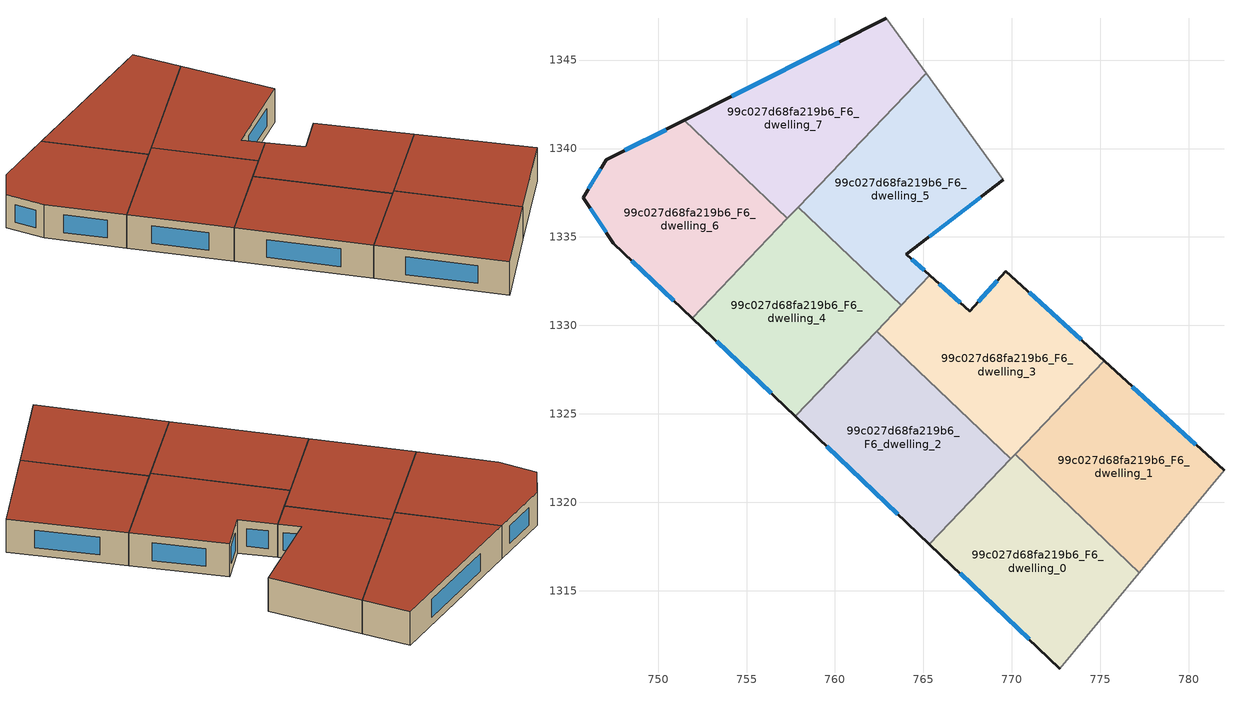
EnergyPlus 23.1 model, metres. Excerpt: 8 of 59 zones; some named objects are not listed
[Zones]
99c027d68fa219b6_F6_dwelling_0
 floor to 99c027d68fa219b6_F5_dwelling_0 (EU_floor_Construction): 777.2,1316.02 772.72,1310.59 765.34,1317.63 769.94,1322.45 770.18,1322.71 z18
 wall outside (EU_wall_Construction): 765.34,1317.63 772.72,1310.59 z18:21
 wall to 99c027d68fa219b6_F6_dwelling_2 (EU_wall_Construction): 769.94,1322.45 765.34,1317.63 z18:21
 wall to 99c027d68fa219b6_F6_dwelling_1 (EU_wall_Construction): 777.2,1316.02 770.18,1322.71 z18:21
 wall adiabatic (EU_wall_Construction): 772.72,1310.59 777.2,1316.02 z18:21
 wall to 99c027d68fa219b6_F6_dwelling_3 (EU_wall_Construction): 770.18,1322.71 769.94,1322.45 z18:21
 window (EU_Window_Construction): 767.07,1315.97 770.98,1312.25 z18.7:20.3
 roof outside (EU_roof_Construction): 772.72,1310.59 777.2,1316.02 770.18,1322.71 769.94,1322.45 765.34,1317.63 z21
99c027d68fa219b6_F6_dwelling_1
 floor to 99c027d68fa219b6_F5_dwelling_1 (EU_floor_Construction): 781.99,1321.82 777.2,1316.02 770.18,1322.71 775.22,1327.99 z18
 wall outside (EU_wall_Construction): 781.99,1321.82 775.22,1327.99 z18:21
 wall adiabatic (EU_wall_Construction): 777.2,1316.02 781.99,1321.82 z18:21
 wall to 99c027d68fa219b6_F6_dwelling_3 (EU_wall_Construction): 775.22,1327.99 770.18,1322.71 z18:21
 window (EU_Window_Construction): 780.4,1323.27 776.81,1326.54 z18.7:20.3
 roof outside (EU_roof_Construction): 777.2,1316.02 781.99,1321.82 775.22,1327.99 770.18,1322.71 z21
99c027d68fa219b6_F6_dwelling_2
 floor to 99c027d68fa219b6_F5_dwelling_2 (EU_floor_Construction): 769.94,1322.45 765.34,1317.63 757.76,1324.85 762.36,1329.68 z18
 wall outside (EU_wall_Construction): 757.76,1324.85 765.34,1317.63 z18:21
 wall to 99c027d68fa219b6_F6_dwelling_3 (EU_wall_Construction): 769.94,1322.45 762.36,1329.68 z18:21
 wall to 99c027d68fa219b6_F6_dwelling_4 (EU_wall_Construction): 762.36,1329.68 757.76,1324.85 z18:21
 window (EU_Window_Construction): 759.54,1323.16 763.56,1319.32 z18.7:20.3
 roof outside (EU_roof_Construction): 765.34,1317.63 769.94,1322.45 762.36,1329.68 757.76,1324.85 z21
99c027d68fa219b6_F6_dwelling_3
 floor to 99c027d68fa219b6_F5_dwelling_3 (EU_floor_Construction): 775.22,1327.99 769.94,1322.45 762.36,1329.68 765.37,1332.83 767.62,1330.8 769.67,1333.05 z18
 wall outside (EU_wall_Construction): 775.22,1327.99 769.67,1333.05 767.62,1330.8 765.37,1332.83 z18:21
 wall to 99c027d68fa219b6_F6_dwelling_5 (EU_wall_Construction): 765.37,1332.83 763.75,1331.13 z18:21
 wall to 99c027d68fa219b6_F6_dwelling_4 (EU_wall_Construction): 763.75,1331.13 762.36,1329.68 z18:21
 window (EU_Window_Construction): 767.09,1331.28 765.9,1332.36 / 769.19,1332.53 768.1,1331.33 / 773.92,1329.18 770.97,1331.87 z18.7:20.3
 roof outside (EU_roof_Construction): 769.94,1322.45 775.22,1327.99 769.67,1333.05 767.62,1330.8 765.37,1332.83 762.36,1329.68 z21
99c027d68fa219b6_F6_dwelling_4
 floor to 99c027d68fa219b6_F5_dwelling_4 (EU_floor_Construction): 763.75,1331.13 757.76,1324.85 751.94,1330.4 757.92,1336.68 z18
 wall outside (EU_wall_Construction): 751.94,1330.4 757.76,1324.85 z18:21
 wall to 99c027d68fa219b6_F6_dwelling_5 (EU_wall_Construction): 763.75,1331.13 757.92,1336.68 z18:21
 wall to 99c027d68fa219b6_F6_dwelling_6 (EU_wall_Construction): 757.31,1336.05 751.94,1330.4 z18:21
 wall to 99c027d68fa219b6_F6_dwelling_7 (EU_wall_Construction): 757.92,1336.68 757.31,1336.05 z18:21
 window (EU_Window_Construction): 753.3,1329.1 756.39,1326.16 z18.7:20.3
 roof outside (EU_roof_Construction): 757.76,1324.85 763.75,1331.13 757.92,1336.68 751.94,1330.4 z21
99c027d68fa219b6_F6_dwelling_5
 floor to 99c027d68fa219b6_F5_dwelling_5 (EU_floor_Construction): 765.15,1344.26 769.52,1338.23 764.03,1334.03 765.37,1332.83 763.75,1331.13 757.92,1336.68 z18
 wall outside (EU_wall_Construction): 765.37,1332.83 764.03,1334.03 769.52,1338.23 z18:21
 wall adiabatic (EU_wall_Construction): 769.52,1338.23 765.15,1344.26 z18:21
 wall to 99c027d68fa219b6_F6_dwelling_7 (EU_wall_Construction): 765.15,1344.26 757.92,1336.68 z18:21
 window (EU_Window_Construction): 765.32,1335.02 768.23,1337.24 / 765.05,1333.11 764.35,1333.75 z18.7:20.3
 roof outside (EU_roof_Construction): 765.37,1332.83 764.03,1334.03 769.52,1338.23 765.15,1344.26 757.92,1336.68 763.75,1331.13 z21
99c027d68fa219b6_F6_dwelling_6
 floor to 99c027d68fa219b6_F5_dwelling_6 (EU_floor_Construction): 757.32,1336.05 751.94,1330.4 747.48,1334.66 745.75,1337.21 747.07,1339.37 751.49,1341.6 z18
 wall outside (EU_wall_Construction): 751.49,1341.6 747.07,1339.37 745.75,1337.21 747.48,1334.66 751.94,1330.4 z18:21
 wall to 99c027d68fa219b6_F6_dwelling_7 (EU_wall_Construction): 757.32,1336.05 751.49,1341.6 z18:21
 window (EU_Window_Construction): 748.52,1333.66 750.89,1331.4 / 746.16,1336.61 747.07,1335.26 / 746.76,1338.86 746.06,1337.72 / 750.45,1341.08 748.11,1339.89 z18.7:20.3
 roof outside (EU_roof_Construction): 751.94,1330.4 757.32,1336.05 751.49,1341.6 747.07,1339.37 745.75,1337.21 747.48,1334.66 z21
99c027d68fa219b6_F6_dwelling_7
 floor to 99c027d68fa219b6_F5_dwelling_7 (EU_floor_Construction): 762.91,1347.36 765.15,1344.26 757.32,1336.05 751.49,1341.6 z18
 wall outside (EU_wall_Construction): 762.91,1347.36 751.49,1341.6 z18:21
 wall adiabatic (EU_wall_Construction): 765.15,1344.26 762.91,1347.36 z18:21
 window (EU_Window_Construction): 760.23,1346.01 754.17,1342.95 z18.7:20.3
 roof outside (EU_roof_Construction): 757.32,1336.05 765.15,1344.26 762.91,1347.36 751.49,1341.6 z21
[Building]
EU S2 Campaign: North Axis=0; Terrain=City; Solar Distribution=FullExterior
[Site:Location]
Budapest.Ferenc.Liszt.Intl.AP: Latitude=47.437; Longitude=19.256; Time Zone=1; Elevation=185
[SizingPeriod:WeatherFileDays]
AnnualSizingPeriod: Begin Month=1; Begin Day of Month=1; End Month=12; End Day of Month=31; Day of Week for Start Day=Monday; Use Weather File Daylight Saving Period=No; Use Weather File Rain and Snow Indicators=No
[MATERIAL]
EU_InternalMass_Material: Roughness=MediumRough; Thickness=0.1; Conductivity=1; Density=1800; Specific Heat=900; Thermal Absorptance=0.9; Solar Absorptance=0.7; Visible Absorptance=0.7
[MATERIAL:NOMASS] Roughness=MediumRough; Thermal Absorptance=0.9; Solar Absorptance=0.7; Visible Absorptance=0.7
Name | Thermal Resistance
EU_wall_NoMass | 0.832559
EU_roof_NoMass | 1.39638
EU_floor_NoMass | 0.872794
[WINDOWMATERIAL:SIMPLEGLAZINGSYSTEM]
EU_Window_SimpleGlazing: UFactor=2.79869; Solar Heat Gain Coefficient=0.75; Visible Transmittance=0.75
[CONSTRUCTION]
EU_wall_Construction: EU_wall_NoMass
EU_roof_Construction: EU_roof_NoMass
EU_floor_Construction: EU_floor_NoMass
EU_Window_Construction: EU_Window_SimpleGlazing
EU_InternalMass_Construction: EU_InternalMass_Material
[ZONE] Type=1; Multiplier=1; Ceiling Height=autocalculate; Floor Area=autocalculate; Part of Total Floor Area=Yes
Name | Volume
99c027d68fa219b6_F6_dwelling_0; 99c027d68fa219b6_F6_dwelling_2; 99c027d68fa219b6_F6_dwelling_6 | 209.418
99c027d68fa219b6_F6_dwelling_1 | 209.399
99c027d68fa219b6_F6_dwelling_3 | 209.412
99c027d68fa219b6_F6_dwelling_4 | 209.425
99c027d68fa219b6_F6_dwelling_5 | 209.415
99c027d68fa219b6_F6_dwelling_7 | 209.404
[INTERNALMASS] Construction=EU_InternalMass_Construction
Name | Zone or ZoneList | Surface Area
99c027d68fa219b6_F6_dwelling_0_EU_InternalMass | 99c027d68fa219b6_F6_dwelling_0 | 69.8078
99c027d68fa219b6_F6_dwelling_1_EU_InternalMass | 99c027d68fa219b6_F6_dwelling_1 | 69.8001
99c027d68fa219b6_F6_dwelling_2_EU_InternalMass | 99c027d68fa219b6_F6_dwelling_2 | 69.8081
99c027d68fa219b6_F6_dwelling_3_EU_InternalMass | 99c027d68fa219b6_F6_dwelling_3 | 69.8043
99c027d68fa219b6_F6_dwelling_4_EU_InternalMass | 99c027d68fa219b6_F6_dwelling_4 | 69.8083
99c027d68fa219b6_F6_dwelling_5_EU_InternalMass | 99c027d68fa219b6_F6_dwelling_5 | 69.8043
99c027d68fa219b6_F6_dwelling_6_EU_InternalMass | 99c027d68fa219b6_F6_dwelling_6 | 69.8039
99c027d68fa219b6_F6_dwelling_7_EU_InternalMass | 99c027d68fa219b6_F6_dwelling_7 | 69.8014
[OTHEREQUIPMENT] Fuel Type=Electricity; Design Level Calculation Method=Watts/Area; Power per Zone Floor Area=1; Fraction Latent=0; Fraction Radiant=0; Fraction Lost=0; Carbon Dioxide Generation Rate=0; EndUse Subcategory=EU_Step8_InternalGains
Name | Zone or ZoneList or Space or SpaceList | Schedule
EU_Step8_InternalGain_99c027d68fa219b6_F6_dwelling_0_f000 | 99c027d68fa219b6_F6_dwelling_0 | EU_Step8_GainSchedule_99c027d68fa219b6_F6_dwelling_0_f000
EU_Step8_InternalGain_99c027d68fa219b6_F6_dwelling_1_f000 | 99c027d68fa219b6_F6_dwelling_1 | EU_Step8_GainSchedule_99c027d68fa219b6_F6_dwelling_1_f000
EU_Step8_InternalGain_99c027d68fa219b6_F6_dwelling_2_f000 | 99c027d68fa219b6_F6_dwelling_2 | EU_Step8_GainSchedule_99c027d68fa219b6_F6_dwelling_2_f000
EU_Step8_InternalGain_99c027d68fa219b6_F6_dwelling_3_f000 | 99c027d68fa219b6_F6_dwelling_3 | EU_Step8_GainSchedule_99c027d68fa219b6_F6_dwelling_3_f000
EU_Step8_InternalGain_99c027d68fa219b6_F6_dwelling_4_f000 | 99c027d68fa219b6_F6_dwelling_4 | EU_Step8_GainSchedule_99c027d68fa219b6_F6_dwelling_4_f000
EU_Step8_InternalGain_99c027d68fa219b6_F6_dwelling_5_f000 | 99c027d68fa219b6_F6_dwelling_5 | EU_Step8_GainSchedule_99c027d68fa219b6_F6_dwelling_5_f000
EU_Step8_InternalGain_99c027d68fa219b6_F6_dwelling_6_f000 | 99c027d68fa219b6_F6_dwelling_6 | EU_Step8_GainSchedule_99c027d68fa219b6_F6_dwelling_6_f000
EU_Step8_InternalGain_99c027d68fa219b6_F6_dwelling_7_f000 | 99c027d68fa219b6_F6_dwelling_7 | EU_Step8_GainSchedule_99c027d68fa219b6_F6_dwelling_7_f000
[ZONEVENTILATION:DESIGNFLOWRATE] Schedule=EU_AlwaysOn; Design Flow Rate Calculation Method=AirChanges/Hour; Air Changes per Hour=0.475469; Ventilation Type=Natural; Fan Pressure Rise=0; Fan Total Efficiency=1; Constant Term Coefficient=1; Temperature Term Coefficient=0; Velocity Term Coefficient=0; Velocity Squared Term Coefficient=0; Minimum Indoor Temperature=-100; Maximum Indoor Temperature=100; Delta Temperature=-100; Minimum Outdoor Temperature=-100; Maximum Outdoor Temperature=100; Maximum Wind Speed=40
Name | Zone or ZoneList or Space or SpaceList
EU_ConstantAir_99c027d68fa219b6_F6_dwelling_0 | 99c027d68fa219b6_F6_dwelling_0
EU_ConstantAir_99c027d68fa219b6_F6_dwelling_1 | 99c027d68fa219b6_F6_dwelling_1
EU_ConstantAir_99c027d68fa219b6_F6_dwelling_2 | 99c027d68fa219b6_F6_dwelling_2
EU_ConstantAir_99c027d68fa219b6_F6_dwelling_3 | 99c027d68fa219b6_F6_dwelling_3
EU_ConstantAir_99c027d68fa219b6_F6_dwelling_4 | 99c027d68fa219b6_F6_dwelling_4
EU_ConstantAir_99c027d68fa219b6_F6_dwelling_5 | 99c027d68fa219b6_F6_dwelling_5
EU_ConstantAir_99c027d68fa219b6_F6_dwelling_6 | 99c027d68fa219b6_F6_dwelling_6
EU_ConstantAir_99c027d68fa219b6_F6_dwelling_7 | 99c027d68fa219b6_F6_dwelling_7
[HVACTEMPLATE:ZONE:IDEALLOADSAIRSYSTEM] System Availability Schedule=EU_AlwaysOn; Maximum Heating Supply Air Temperature=50; Minimum Cooling Supply Air Temperature=13; Maximum Heating Supply Air Humidity Ratio=0.0156; Minimum Cooling Supply Air Humidity Ratio=0.0077; Heating Limit=NoLimit; Cooling Limit=NoLimit; Heating Availability Schedule=EU_AlwaysOn; Cooling Availability Schedule=EU_CoolingOff; Dehumidification Control Type=ConstantSensibleHeatRatio; Cooling Sensible Heat Ratio=0.7; Dehumidification Setpoint=60; Humidification Control Type=None; Humidification Setpoint=30; Outdoor Air Method=None; Outdoor Air Flow Rate per Person=0.00944; Outdoor Air Flow Rate per Zone Floor Area=0; Outdoor Air Flow Rate per Zone=0; Demand Controlled Ventilation Type=None; Outdoor Air Economizer Type=NoEconomizer; Heat Recovery Type=None; Sensible Heat Recovery Effectiveness=0.7; Latent Heat Recovery Effectiveness=0.65
Name | Template Thermostat
99c027d68fa219b6_F6_dwelling_0 | EU_HeatOnly_99c027d68fa219b6_F6_dwelling_0
99c027d68fa219b6_F6_dwelling_1 | EU_HeatOnly_99c027d68fa219b6_F6_dwelling_1
99c027d68fa219b6_F6_dwelling_2 | EU_HeatOnly_99c027d68fa219b6_F6_dwelling_2
99c027d68fa219b6_F6_dwelling_3 | EU_HeatOnly_99c027d68fa219b6_F6_dwelling_3
99c027d68fa219b6_F6_dwelling_4 | EU_HeatOnly_99c027d68fa219b6_F6_dwelling_4
99c027d68fa219b6_F6_dwelling_5 | EU_HeatOnly_99c027d68fa219b6_F6_dwelling_5
99c027d68fa219b6_F6_dwelling_6 | EU_HeatOnly_99c027d68fa219b6_F6_dwelling_6
99c027d68fa219b6_F6_dwelling_7 | EU_HeatOnly_99c027d68fa219b6_F6_dwelling_7
[SIZING:ZONE] Zone Cooling Design Supply Air Temperature Input Method=SupplyAirTemperature; Zone Cooling Design Supply Air Temperature=13; Zone Heating Design Supply Air Temperature Input Method=SupplyAirTemperature; Zone Heating Design Supply Air Temperature=50; Zone Cooling Design Supply Air Humidity Ratio=0.008; Zone Heating Design Supply Air Humidity Ratio=0.008; Cooling Design Air Flow Method=DesignDay; Cooling Design Air Flow Rate=0; Cooling Minimum Air Flow per Zone Floor Area=0.000762; Cooling Minimum Air Flow=0; Cooling Minimum Air Flow Fraction=0.2; Heating Design Air Flow Method=DesignDay; Heating Design Air Flow Rate=0; Heating Maximum Air Flow per Zone Floor Area=0.002032; Heating Maximum Air Flow=0.141576; Heating Maximum Air Flow Fraction=0.3; Account for Dedicated Outdoor Air System=No; Dedicated Outdoor Air System Control Strategy=NeutralSupplyAir; Dedicated Outdoor Air Low Setpoint Temperature for Design=autosize; Dedicated Outdoor Air High Setpoint Temperature for Design=autosize; Zone Load Sizing Method=Sensible Load Only No Latent Load; Zone Latent Cooling Design Supply Air Humidity Ratio Input Method=HumidityRatioDifference; Zone Cooling Design Supply Air Humidity Ratio Difference=0.005; Zone Latent Heating Design Supply Air Humidity Ratio Input Method=HumidityRatioDifference; Zone Humidification Design Supply Air Humidity Ratio Difference=0.005
99c027d68fa219b6_F6_dwelling_0; 99c027d68fa219b6_F6_dwelling_1; 99c027d68fa219b6_F6_dwelling_2; 99c027d68fa219b6_F6_dwelling_3; 99c027d68fa219b6_F6_dwelling_4; 99c027d68fa219b6_F6_dwelling_5; 99c027d68fa219b6_F6_dwelling_6; 99c027d68fa219b6_F6_dwelling_7
[SCHEDULE:CONSTANT]
Name | Hourly Value
EU_AlwaysOn | 1
EU_CoolingOff | 0
[SCHEDULE:FILE] Column Number=1; Rows to Skip at Top=0; Number of Hours of Data=8760; Column Separator=Comma; Interpolate to Timestep=No; Minutes per Item=60; Adjust Schedule for Daylight Savings=Yes
Name | File
EU_Step8_GainSchedule_99c027d68fa219b6_F6_dwelling_0_f000 | ../../schedules/99c027d68fa219b6/99c027d68fa219b6_F6_dwelling_0_f000_gain.csv
EU_Step8_GainSchedule_99c027d68fa219b6_F6_dwelling_1_f000 | ../../schedules/99c027d68fa219b6/99c027d68fa219b6_F6_dwelling_1_f000_gain.csv
EU_Step8_GainSchedule_99c027d68fa219b6_F6_dwelling_2_f000 | ../../schedules/99c027d68fa219b6/99c027d68fa219b6_F6_dwelling_2_f000_gain.csv
EU_Step8_GainSchedule_99c027d68fa219b6_F6_dwelling_3_f000 | ../../schedules/99c027d68fa219b6/99c027d68fa219b6_F6_dwelling_3_f000_gain.csv
EU_Step8_GainSchedule_99c027d68fa219b6_F6_dwelling_4_f000 | ../../schedules/99c027d68fa219b6/99c027d68fa219b6_F6_dwelling_4_f000_gain.csv
EU_Step8_GainSchedule_99c027d68fa219b6_F6_dwelling_5_f000 | ../../schedules/99c027d68fa219b6/99c027d68fa219b6_F6_dwelling_5_f000_gain.csv
EU_Step8_GainSchedule_99c027d68fa219b6_F6_dwelling_6_f000 | ../../schedules/99c027d68fa219b6/99c027d68fa219b6_F6_dwelling_6_f000_gain.csv
EU_Step8_GainSchedule_99c027d68fa219b6_F6_dwelling_7_f000 | ../../schedules/99c027d68fa219b6/99c027d68fa219b6_F6_dwelling_7_f000_gain.csv
